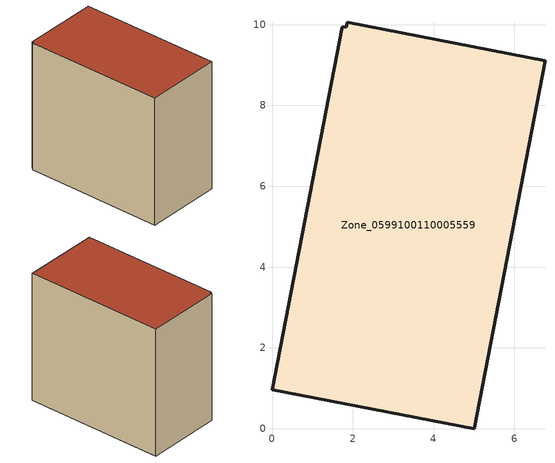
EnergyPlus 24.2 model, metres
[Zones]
Zone_0599100110005559
 floor ground (C_G): 1.86,10.06 6.76,9.11 5,0 0,0.96 1.74,9.95 1.84,9.93 z0
 wall outside (C_F): 5,0 6.76,9.11 1.86,10.06 1.84,9.93 1.74,9.95 0,0.96 5,0 z0:8.6
 roof outside (C_R): 6.76,9.11 1.86,10.06 1.84,9.93 1.74,9.95 0,0.96 5,0 z8.6
[BUILDING]
Pand.0599100110005559: North Axis=0; Terrain=City; Loads Convergence Tolerance Value=0.04; Temperature Convergence Tolerance Value=0.4; Solar Distribution=FullExterior; Maximum Number of Warmup Days=25; Minimum Number of Warmup Days=1
[Site:Location]
Rotterdam.The.Hague.AP_ZH_NLD Design_Conditions: Latitude=51.96; Longitude=4.45; Time Zone=1; Elevation=-4.5
[SITE:GROUNDTEMPERATURE:BUILDINGSURFACE]
18, 18, 18, 18, 18, 18, 18, 18, 18, 18, 18, 18
[MATERIAL] Thermal Absorptance=0.9; Solar Absorptance=0.7; Visible Absorptance=0.7
Name | Roughness | Thickness | Conductivity | Density | Specific Heat
G.TI.2015-2018 | MediumSmooth | 0.15 | 0.0428571 | 540 | 1210
F.TI.2015-2018 | Rough | 0.3 | 0.0666667 | 1920 | 840
R.TI.2015-2018 | MediumRough | 0.2 | 0.0333333 | 1500 | 1000
[CONSTRUCTION]
C_G: G.TI.2015-2018
C_F: F.TI.2015-2018
C_R: R.TI.2015-2018
[ZONE]
Zone_0599100110005559: Type=1; Multiplier=1; Ceiling Height=Autocalculate; Volume=Autocalculate; Floor Area=autocalculate; Part of Total Floor Area=Yes
[ZONEINFILTRATION:DESIGNFLOWRATE]
Infil_Zone_0599100110005559: Zone or ZoneList or Space or SpaceList=Zone_0599100110005559; Schedule=AlwaysOn; Design Flow Rate Calculation Method=Flow/Area; Flow Rate per Floor Area=0.0015; Constant Term Coefficient=1; Temperature Term Coefficient=0; Velocity Term Coefficient=0; Velocity Squared Term Coefficient=0
[HVACTEMPLATE:ZONE:IDEALLOADSAIRSYSTEM]
Zone_0599100110005559: Maximum Heating Supply Air Temperature=50; Minimum Cooling Supply Air Temperature=13; Maximum Heating Supply Air Humidity Ratio=0.0156; Minimum Cooling Supply Air Humidity Ratio=0.0077; Heating Limit=NoLimit; Cooling Limit=NoLimit; Dehumidification Control Type=ConstantSensibleHeatRatio; Cooling Sensible Heat Ratio=0.7; Dehumidification Setpoint=60; Humidification Control Type=None; Humidification Setpoint=30; Outdoor Air Method=None; Outdoor Air Flow Rate per Person=0.00944; Outdoor Air Flow Rate per Zone Floor Area=0; Outdoor Air Flow Rate per Zone=0; Demand Controlled Ventilation Type=None; Outdoor Air Economizer Type=NoEconomizer; Heat Recovery Type=None; Sensible Heat Recovery Effectiveness=0.7; Latent Heat Recovery Effectiveness=0.65
[ZONECONTROL:THERMOSTAT]
ThermostatControl_Zone_0599100110005559: Zone or ZoneList=Zone_0599100110005559; Control Type Schedule=DualSetpointControlType; Control 1=Thermostat_Zone_0599100110005559; Temperature Difference Between Cutout And Setpoint=0
[THERMOSTATSETPOINT:DUALSETPOINT]
Thermostat_Zone_0599100110005559: Heating Setpoint Temperature Schedule=HeatingSetpoint_Zone_0599100110005559; Cooling Setpoint Temperature Schedule=CoolingSetpoint_Zone_0599100110005559
[SCHEDULE:COMPACT]
HeatingSetpoint_Zone_0599100110005559: Through: 12/31, For: AllDays, Until: 24:00, 21
CoolingSetpoint_Zone_0599100110005559: Through: 12/31, For: AllDays, Until: 24:00, 24
DualSetpointControlType: Through: 12/31, For: AllDays, Until: 24:00, 4
AlwaysOn: Through: 12/31, For: AllDays, Until: 24:00, 1
